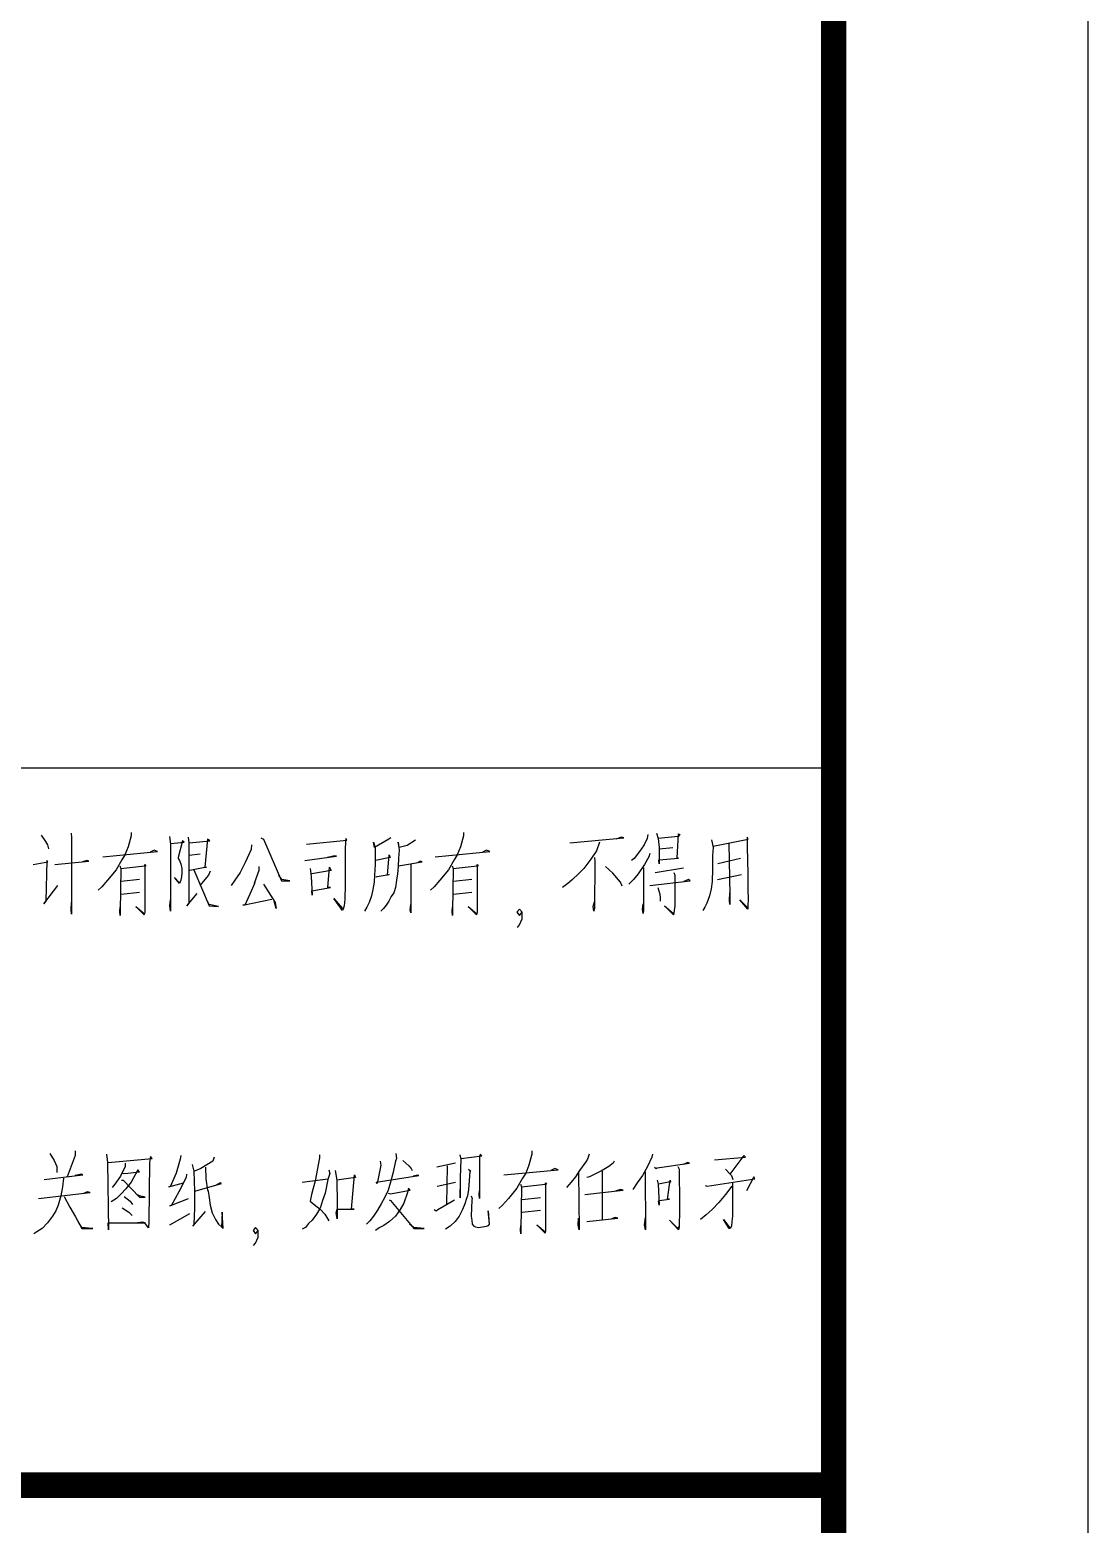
# Model space of a CAD drawing. Extents: x 39560 to 217760, y -140239 to 277665.
# Drawn here: x 140502 to 144660, y 160200 to 166068 of the extents above; entities that cross this region are included whole.
import ezdxf

# ---------------------------------------------------------------- set-up
doc = ezdxf.new("R2010")
doc.units = 0
doc.header["$LTSCALE"] = 1000
doc.header["$MEASUREMENT"] = 0
doc.layers.add('PUB_TITLE', color=4, linetype='Continuous')

# ---------------------------------------------------------------- blocks, each defined once
blk = doc.blocks.new('adasdcxcx')
at = {"layer": 'PUB_TITLE'}
for p, q in [((4656, -7531.5), (4656, 49868.5)), ((4656, -7531.5, 7), (4656, 49868.5, 7)), ((4656, 12460.5), (4656, 39482.4)), ((-2484, 15277.7), (4656, 15277.7)), ((1896.6, 15023.8), (1896.6, 15011)), ((3202.2, 15023.8), (3202.2, 15011)), ((1543, 15013.6), (1559.4, 14987.8)), ((1559.4, 14987.8), (1567.6, 14975)), ((1567.6, 14975), (1571.8, 14959.6)), ((1660.2, 15021.3), (1662.2, 15003.3)), ((1662.2, 15003.3), (1662.2, 14702.6)), ((1884.3, 14967.3), (1871.9, 14936.4)), ((1896.6, 15011), (1884.3, 14967.3)), ((2046.7, 15008.4), (2050.8, 14977.6)), ((2050.8, 14977.6), (2050.8, 14715.4)), ((2052.9, 14980.1), (2104.3, 14985.3)), ((2098.1, 14990.4), (2081.7, 14926.2)), ((2104.3, 14985.3), (2098.1, 14990.4)), ((2120.7, 15005.8), (2122.8, 14982.7)), ((2122.8, 14982.7), (2122.8, 14746.3)), ((2124.8, 14982.7), (2205, 14990.4)), ((2196.8, 14998.1), (2186.5, 14887.6)), ((2205, 14990.4), (2196.8, 14998.1)), ((2369.5, 14975), (2367.5, 14957)), ((2406.5, 15003.3), (2416.8, 14998.1)), ((2416.8, 14998.1), (2486.7, 14833.6)), ((2585.4, 14977.6), (2743.7, 14993)), ((2739.6, 15000.7), (2737.5, 14962.1)), ((2743.7, 14993), (2739.6, 15000.7)), ((2848.6, 14985.3), (2854.7, 14964.7)), ((2852.7, 14964.7), (2848.6, 14985.3)), ((2908.2, 14998.1), (2852.7, 14964.7)), ((2854.7, 14964.7), (2854.7, 14897.9)), ((2916.4, 15003.3), (2908.2, 14998.1)), ((2945.2, 14985.3), (2949.3, 14954.4)), ((2949.3, 14964.7), (2945.2, 14985.3)), ((2980.2, 14972.4), (2949.3, 14964.7)), ((3013.1, 14993), (2980.2, 14972.4)), ((3189.9, 14967.3), (3177.5, 14936.4)), ((3202.2, 15011), (3189.9, 14967.3)), ((3619.6, 14982.7), (3831.4, 15003.3)), ((3736.8, 14985.3), (3724.5, 14951.9)), ((3823.1, 15005.8), (3800.5, 14998.1)), ((3831.4, 15003.3), (3823.1, 15005.8)), ((3911.6, 14975), (3893.1, 14949.3)), ((3923.9, 15000.7), (3911.6, 14975)), ((3925.9, 15016.1), (3923.9, 15000.7)), ((3960.9, 15021.3), (3967.1, 15000.7)), ((4045.2, 15008.4), (3967.1, 15000.7)), ((3967.1, 15000.7), (3971.2, 14964.7)), ((3971.2, 14959.6), (4024.6, 14964.7)), ((3971.2, 14964.7), (3971.2, 14931.3)), ((4041.1, 14923.6), (4047.3, 15018.7)), ((4051.4, 15016.1), (4045.2, 15008.4)), ((4047.3, 15018.7), (4051.4, 15016.1)), ((4176.8, 14995.6), (4183, 14964.7)), ((4183, 14964.7), (4180.9, 14933.9)), ((4183, 14969.9), (4320.7, 14998.1)), ((4244.6, 14980.1), (4248.8, 14777.1)), ((4316.6, 15005.8), (4316.6, 14967.3)), ((4320.7, 14998.1), (4316.6, 15005.8)), ((4316.6, 14967.3), (4318.7, 14861.9)), ((1512.1, 14897.9), (1569.7, 14908.2)), ((1565.6, 14913.3), (1561.5, 14754)), ((1569.7, 14908.2), (1565.6, 14913.3)), ((1596.4, 14897.9), (1730.1, 14910.7)), ((1721.8, 14913.3), (1705.4, 14908.2)), ((1730.1, 14910.7), (1721.8, 14913.3)), ((1785.6, 14928.7), (1999.4, 14949.3)), ((1859.6, 14915.9), (1837, 14877.3)), ((1871.9, 14936.4), (1859.6, 14915.9)), ((1987.1, 14954.4), (1970.6, 14946.7)), ((1999.4, 14949.3), (1987.1, 14954.4)), ((2081.7, 14926.2), (2081.7, 14921)), ((2081.7, 14921), (2085.8, 14913.3)), ((2085.8, 14913.3), (2091.9, 14900.5)), ((2168, 14939), (2124.8, 14933.9)), ((2367.5, 14957), (2344.8, 14905.6)), ((2579.2, 14913.3), (2702.6, 14931.3)), ((2690.3, 14931.3), (2667.6, 14926.2)), ((2702.6, 14931.3), (2690.3, 14931.3)), ((2737.5, 14962.1), (2737.5, 14818.2)), ((2914.4, 14926.2), (2856.8, 14913.3)), ((2904.1, 14856.8), (2910.3, 14936.4)), ((2910.3, 14936.4), (2914.4, 14926.2)), ((2947.3, 14923.6), (2945.2, 14890.2)), ((2949.3, 14954.4), (2947.3, 14923.6)), ((2947.3, 14892.8), (3039.8, 14908.2)), ((3033.6, 14910.7), (3023.3, 14905.6)), ((3039.8, 14908.2), (3033.6, 14910.7)), ((3091.2, 14928.7), (3305, 14949.3)), ((3165.2, 14915.9), (3142.6, 14877.3)), ((3177.5, 14936.4), (3165.2, 14915.9)), ((3292.7, 14954.4), (3276.2, 14946.7)), ((3305, 14949.3), (3292.7, 14954.4)), ((3701.8, 14918.5), (3675.1, 14882.5)), ((3724.5, 14951.9), (3701.8, 14918.5)), ((3716.2, 14926.2), (3718.3, 14910.7)), ((3718.3, 14910.7), (3716.2, 14725.7)), ((3872.5, 14921), (3862.2, 14913.3)), ((3893.1, 14949.3), (3872.5, 14921)), ((3930.1, 14928.7), (3913.6, 14897.9)), ((3934.2, 14941.6), (3930.1, 14928.7)), ((3969.1, 14915.9), (4047.3, 14923.6)), ((3971.2, 14900.5), (3969.1, 14915.9)), ((3971.2, 14931.3), (3971.2, 14910.7)), ((3971.2, 14910.7), (3971.2, 14900.5)), ((4047.3, 14923.6), (4041.1, 14923.6)), ((4180.9, 14933.9), (4180.9, 14879.9)), ((4289.9, 14921), (4201.5, 14900.5)), ((1837, 14877.3), (1804.1, 14836.2)), ((1851.4, 14892.8), (1855.5, 14882.5)), ((1855.5, 14882.5), (1853.4, 14712.9)), ((1855.5, 14882.5), (1950.1, 14892.8)), ((1950.1, 14897.9), (1954.2, 14892.8)), ((1950.1, 14892.8), (1950.1, 14897.9)), ((1954.2, 14892.8), (1950.1, 14890.2)), ((1950.1, 14890.2), (1950.1, 14710.3)), ((2091.9, 14900.5), (2096.1, 14882.5)), ((2094, 14849.1), (2091.9, 14836.2)), ((2096.1, 14867.1), (2094, 14849.1)), ((2096.1, 14882.5), (2096.1, 14867.1)), ((2192.7, 14887.6), (2126.9, 14874.8)), ((2143.3, 14877.3), (2203, 14736)), ((2200.9, 14856.8), (2166, 14815.7)), ((2186.5, 14887.6), (2192.7, 14887.6)), ((2207.1, 14872.2), (2200.9, 14856.8)), ((2324.3, 14867.1), (2303.7, 14836.2)), ((2344.8, 14905.6), (2324.3, 14867.1)), ((2398.3, 14874.8), (2379.8, 14823.4)), ((2398.3, 14890.2), (2398.3, 14874.8)), ((2488.8, 14838.8), (2476.4, 14856.8)), ((2599.8, 14882.5), (2603.9, 14851.6)), ((2603.9, 14851.6), (2608, 14777.1)), ((2682, 14874.8), (2606, 14861.9)), ((2669.7, 14807.9), (2675.9, 14887.6)), ((2675.9, 14887.6), (2682, 14874.8)), ((2852.7, 14856.8), (2850.6, 14828.5)), ((2854.7, 14897.9), (2852.7, 14856.8)), ((2858.9, 14849.1), (2863, 14851.6)), ((2863, 14851.6), (2910.3, 14859.3)), ((2910.3, 14859.3), (2904.1, 14856.8)), ((2943.2, 14861.9), (2939, 14836.2)), ((2945.2, 14890.2), (2943.2, 14861.9)), ((2994.6, 14897.9), (2994.6, 14707.7)), ((3142.6, 14877.3), (3109.7, 14836.2)), ((3157, 14892.8), (3161.1, 14882.5)), ((3161.1, 14882.5), (3159, 14712.9)), ((3161.1, 14882.5), (3255.7, 14892.8)), ((3255.7, 14897.9), (3259.8, 14892.8)), ((3255.7, 14892.8), (3255.7, 14897.9)), ((3259.8, 14892.8), (3255.7, 14890.2)), ((3255.7, 14890.2), (3255.7, 14710.3)), ((3654.5, 14861.9), (3629.9, 14838.8)), ((3675.1, 14882.5), (3654.5, 14861.9)), ((3788.2, 14864.5), (3759.4, 14890.2)), ((3819, 14828.5), (3788.2, 14864.5)), ((3888.9, 14861.9), (3870.4, 14838.8)), ((3913.6, 14897.9), (3888.9, 14861.9)), ((3909.5, 14885), (3909.5, 14720.6)), ((3954.7, 14867.1), (4065.8, 14885)), ((4028.8, 14867.1), (4032.9, 14856.8)), ((4032.9, 14856.8), (4032.9, 14782.2)), ((4180.9, 14879.9), (4178.8, 14831.1)), ((4199.4, 14838.8), (4294, 14859.3)), ((4318.7, 14861.9), (4318.7, 14807.9)), ((1553.3, 14743.7), (1608.8, 14815.7)), ((1781.5, 14810.5), (1767.1, 14797.7)), ((1804.1, 14836.2), (1781.5, 14810.5)), ((1929.5, 14838.8), (1857.5, 14831.1)), ((1857.5, 14782.2), (1929.5, 14790)), ((2067.3, 14846.5), (2085.8, 14825.9)), ((2085.8, 14823.4), (2067.3, 14846.5)), ((2091.9, 14836.2), (2085.8, 14823.4)), ((2303.7, 14836.2), (2289.3, 14815.7)), ((2381.8, 14825.9), (2363.3, 14782.2)), ((2379.8, 14823.4), (2381.8, 14825.9)), ((2416.8, 14820.8), (2462, 14748.8)), ((2486.7, 14833.6), (2490.8, 14833.6)), ((2519.6, 14833.6), (2488.8, 14838.8)), ((2490.8, 14833.6), (2519.6, 14833.6)), ((2606, 14795.1), (2680, 14807.9)), ((2608, 14777.1), (2606, 14795.1)), ((2680, 14807.9), (2669.7, 14807.9)), ((2737.5, 14818.2), (2735.5, 14761.7)), ((2846.5, 14800.2), (2840.3, 14774.5)), ((2850.6, 14828.5), (2846.5, 14800.2)), ((2934.9, 14807.9), (2928.8, 14787.4)), ((2939, 14836.2), (2934.9, 14807.9)), ((3087.1, 14810.5), (3072.7, 14797.7)), ((3109.7, 14836.2), (3087.1, 14810.5)), ((3235.1, 14838.8), (3163.1, 14831.1)), ((3163.1, 14782.2), (3235.1, 14790)), ((3611.4, 14823.4), (3590.8, 14807.9)), ((3629.9, 14838.8), (3611.4, 14823.4)), ((3825.2, 14813.1), (3819, 14828.5)), ((3870.4, 14838.8), (3851.9, 14820.8)), ((3934.2, 14815.7), (4092.5, 14833.6)), ((3965, 14807.9), (3973.2, 14782.2)), ((4086.3, 14838.8), (4067.8, 14831.1)), ((4092.5, 14833.6), (4086.3, 14838.8)), ((4174.7, 14802.8), (4168.6, 14774.5)), ((4178.8, 14831.1), (4174.7, 14802.8)), ((4318.7, 14807.9), (4318.7, 14800.2)), ((4318.7, 14800.2), (4320.7, 14761.7)), ((1561.5, 14754), (1553.3, 14743.7)), ((1660.2, 14723.1), (1662.2, 14748.8)), ((1851.4, 14712.9), (1853.4, 14730.8)), ((1915.1, 14733.4), (1948, 14705.1)), ((1948, 14700), (1915.1, 14733.4)), ((2048.8, 14736), (2050.8, 14759.1)), ((2050.8, 14715.4), (2048.8, 14736)), ((2114.6, 14736), (2155.7, 14784.8)), ((2122.8, 14746.3), (2114.6, 14736)), ((2203, 14741.1), (2194.7, 14756.5)), ((2240, 14733.4), (2203, 14741.1)), ((2203, 14736), (2240, 14733.4)), ((2334.6, 14738.6), (2449.7, 14761.7)), ((2342.8, 14738.6), (2334.6, 14738.6)), ((2363.3, 14782.2), (2342.8, 14738.6)), ((2466.1, 14725.7), (2457.9, 14754)), ((2462, 14748.8), (2466.1, 14725.7)), ((2692.3, 14764.3), (2727.3, 14725.7)), ((2727.3, 14718), (2692.3, 14764.3)), ((2733.4, 14736), (2729.3, 14723.1)), ((2735.5, 14761.7), (2733.4, 14736)), ((2821.8, 14730.8), (2813.6, 14715.4)), ((2832.1, 14748.8), (2821.8, 14730.8)), ((2840.3, 14774.5), (2832.1, 14748.8)), ((2897.9, 14738.6), (2887.6, 14725.7)), ((2908.2, 14754), (2897.9, 14738.6)), ((2918.5, 14772), (2908.2, 14754)), ((2928.8, 14787.4), (2918.5, 14772)), ((2992.5, 14720.6), (2994.6, 14741.1)), ((3157, 14712.9), (3159, 14730.8)), ((3220.7, 14733.4), (3253.6, 14705.1)), ((3253.6, 14700), (3220.7, 14733.4)), ((3712.1, 14733.4), (3716.2, 14751.4)), ((3714.2, 14715.4), (3712.1, 14733.4)), ((3905.4, 14723.1), (3907.4, 14743.7)), ((3973.2, 14782.2), (3975.3, 14766.8)), ((3975.3, 14766.8), (3975.3, 14754)), ((3991.7, 14736), (4026.7, 14705.1)), ((4026.7, 14700), (3991.7, 14736)), ((4032.9, 14736), (4028.8, 14707.7)), ((4032.9, 14782.2), (4032.9, 14736)), ((4150.1, 14730.8), (4141.8, 14718)), ((4158.3, 14746.3), (4150.1, 14730.8)), ((4168.6, 14774.5), (4158.3, 14746.3)), ((4246.7, 14756.5), (4248.8, 14787.4)), ((4248.8, 14741.1), (4246.7, 14756.5)), ((4248.8, 14777.1), (4248.8, 14741.1)), ((4287.8, 14759.1), (4316.6, 14730.8)), ((4318.7, 14723.1), (4287.8, 14759.1)), ((4320.7, 14761.7), (4318.7, 14736)), ((4318.7, 14736), (4318.7, 14723.1)), ((1662.2, 14702.6), (1660.2, 14723.1)), ((1853.4, 14697.4), (1851.4, 14712.9)), ((1853.4, 14712.9), (1853.4, 14697.4)), ((1950.1, 14710.3), (1948, 14700)), ((2729.3, 14723.1), (2727.3, 14718)), ((2887.6, 14725.7), (2877.4, 14715.4)), ((2994.6, 14707.7), (2992.5, 14720.6)), ((3159, 14697.4), (3157, 14712.9)), ((3159, 14712.9), (3159, 14697.4)), ((3255.7, 14710.3), (3253.6, 14700)), ((3422.2, 14723.1), (3411.9, 14710.3)), ((3411.9, 14710.3), (3422.2, 14697.4)), ((3432.5, 14710.3), (3422.2, 14723.1)), ((3422.2, 14697.4), (3432.5, 14710.3)), ((3422.2, 14661.4), (3432.5, 14684.6)), ((3432.5, 14684.6), (3432.5, 14710.3)), ((3716.2, 14725.7), (3714.2, 14715.4)), ((3907.4, 14705.1), (3905.4, 14723.1)), ((3909.5, 14720.6), (3907.4, 14705.1)), ((4028.8, 14707.7), (4026.7, 14700)), ((3414, 14651.2), (3422.2, 14661.4)), ((1577.4, 13763.5), (1593.9, 13735.3)), ((1593.9, 13735.3), (1604.2, 13712.1)), ((1676.1, 13755.8), (1645.3, 13671)), ((1676.1, 13773.8), (1676.1, 13755.8)), ((1799.5, 13761), (1803.6, 13727.6)), ((1805.7, 13727.6), (1978.4, 13743)), ((1972.2, 13750.7), (1968.1, 13727.6)), ((1978.4, 13743), (1972.2, 13750.7)), ((2089.4, 13740.4), (2073, 13686.4)), ((2091.5, 13755.8), (2089.4, 13740.4)), ((2216.9, 13732.7), (2169.6, 13704.4)), ((2223, 13748.1), (2216.9, 13732.7)), ((2636.3, 13745.6), (2619.9, 13655.6)), ((2636.3, 13758.4), (2636.3, 13745.6)), ((2874.8, 13732.7), (2876.9, 13717.3)), ((2934.4, 13732.7), (2924.2, 13683.9)), ((2938.6, 13743), (2934.4, 13732.7)), ((2936.5, 13763.5), (2938.6, 13743)), ((2963.2, 13735.3), (2987.9, 13714.7)), ((3187.3, 13758.4), (3191.5, 13740.4)), ((3191.5, 13740.4), (3189.4, 13668.4)), ((3193.5, 13743), (3273.7, 13753.3)), ((3267.5, 13761), (3265.5, 13748.1)), ((3265.5, 13748.1), (3265.5, 13619.6)), ((3273.7, 13753.3), (3267.5, 13761)), ((3471.1, 13761), (3458.7, 13717.3)), ((3471.1, 13773.8), (3471.1, 13761)), ((3689, 13740.4), (3682.9, 13730.1)), ((3695.2, 13761), (3689, 13740.4)), ((3793.9, 13732.7), (3789.8, 13725)), ((3941.9, 13748.1), (3925.5, 13712.1)), ((3944, 13761), (3941.9, 13748.1)), ((4188.6, 13737.8), (4310, 13748.1)), ((4303.8, 13755.8), (4248.3, 13681.3)), ((4310, 13748.1), (4303.8, 13755.8)), ((1554.8, 13660.7), (1707, 13678.7)), ((1604.2, 13712.1), (1604.2, 13689)), ((1700.8, 13681.3), (1676.1, 13676.2)), ((1707, 13678.7), (1700.8, 13681.3)), ((1803.6, 13727.6), (1807.7, 13462.8)), ((1855, 13673.6), (1832.4, 13642.7)), ((1873.5, 13712.1), (1855, 13673.6)), ((1863.2, 13686.4), (1871.5, 13683.9)), ((1871.5, 13683.9), (1929, 13691.6)), ((1873.5, 13725), (1873.5, 13712.1)), ((1922.9, 13699.3), (1896.1, 13650.5)), ((1929, 13691.6), (1922.9, 13699.3)), ((1968.1, 13727.6), (1966, 13496.3)), ((2073, 13686.4), (2050.3, 13632.5)), ((2114.1, 13681.3), (2112, 13668.4)), ((2136.7, 13719.9), (2142.9, 13694.2)), ((2142.9, 13694.2), (2144.9, 13614.5)), ((2169.6, 13704.4), (2144.9, 13694.2)), ((2188.1, 13709.6), (2190.2, 13663.3)), ((2677.4, 13683.9), (2669.2, 13660.7)), ((2673.3, 13699.3), (2677.4, 13683.9)), ((2698, 13696.7), (2704.2, 13658.2)), ((2761.7, 13545.1), (2774.1, 13678.7)), ((2774.1, 13678.7), (2778.2, 13668.4)), ((2858.4, 13650.5), (3027, 13676.2)), ((2876.9, 13717.3), (2862.5, 13645.3)), ((2924.2, 13683.9), (2915.9, 13650.5)), ((2987.9, 13714.7), (2996.1, 13704.4)), ((2996.1, 13704.4), (3000.2, 13696.7)), ((3016.7, 13676.2), (3004.4, 13673.6)), ((3027, 13676.2), (3016.7, 13676.2)), ((3170.9, 13725), (3096.9, 13709.6)), ((3138, 13714.7), (3135.9, 13563.1)), ((3222.3, 13701.9), (3230.5, 13694.2)), ((3226.4, 13694.2), (3224.4, 13655.6)), ((3230.5, 13694.2), (3226.4, 13694.2)), ((3360.1, 13678.7), (3573.9, 13699.3)), ((3446.4, 13686.4), (3434.1, 13665.9)), ((3458.7, 13717.3), (3446.4, 13686.4)), ((3561.5, 13704.4), (3545.1, 13696.7)), ((3573.9, 13699.3), (3561.5, 13704.4)), ((3658.2, 13696.7), (3641.7, 13671)), ((3654.1, 13689), (3656.1, 13462.8)), ((3682.9, 13730.1), (3658.2, 13696.7)), ((3717.8, 13681.3), (3697.2, 13671)), ((3746.6, 13696.7), (3717.8, 13681.3)), ((3773.3, 13712.1), (3746.6, 13696.7)), ((3746.6, 13694.2), (3746.6, 13504)), ((3789.8, 13725), (3773.3, 13712.1)), ((3904.9, 13676.2), (3884.3, 13647.9)), ((3925.5, 13712.1), (3904.9, 13676.2)), ((3915.2, 13691.6), (3917.2, 13462.8)), ((3952.2, 13709.6), (3958.4, 13704.4)), ((3958.4, 13704.4), (3962.5, 13707)), ((3962.5, 13707), (4090, 13725)), ((4044.7, 13712.1), (4048.8, 13701.9)), ((4048.8, 13701.9), (4050.9, 13565.6)), ((4083.8, 13727.6), (4065.3, 13719.9)), ((4090, 13725), (4083.8, 13727.6)), ((4231.8, 13701.9), (4250.3, 13681.3)), ((4250.3, 13681.3), (4254.4, 13676.2)), ((4254.4, 13676.2), (4260.6, 13660.7)), ((1626.8, 13632.5), (1620.6, 13596.5)), ((1630.9, 13665.9), (1626.8, 13632.5)), ((1832.4, 13642.7), (1822.1, 13629.9)), ((1875.6, 13624.8), (1857.1, 13604.2)), ((1859.1, 13658.2), (1865.3, 13658.2)), ((1865.3, 13658.2), (1929, 13591.3)), ((1896.1, 13650.5), (1875.6, 13624.8)), ((2044.2, 13632.5), (2101.7, 13647.9)), ((2050.3, 13632.5), (2044.2, 13632.5)), ((2112, 13668.4), (2083.2, 13611.9)), ((2147, 13614.5), (2251.8, 13645.3)), ((2190.2, 13663.3), (2196.3, 13619.6)), ((2196.3, 13619.6), (2198.4, 13614.5)), ((2245.7, 13647.9), (2227.2, 13637.6)), ((2251.8, 13645.3), (2245.7, 13647.9)), ((2568.5, 13650.5), (2669.2, 13663.3)), ((2619.9, 13655.6), (2605.5, 13601.6)), ((2669.2, 13660.7), (2658.9, 13606.8)), ((2778.2, 13668.4), (2704.2, 13658.2)), ((2704.2, 13658.2), (2706.2, 13568.2)), ((2862.5, 13645.3), (2858.4, 13650.5)), ((2905.7, 13619.6), (2893.3, 13591.3)), ((2915.9, 13650.5), (2905.7, 13619.6)), ((2915.9, 13604.2), (2992, 13619.6)), ((2985.8, 13627.3), (2981.7, 13609.3)), ((2992, 13619.6), (2985.8, 13627.3)), ((3098.9, 13635), (3170.9, 13650.5)), ((3189.4, 13668.4), (3189.4, 13588.8)), ((3189.4, 13601.6), (3189.4, 13622.2)), ((3222.3, 13622.2), (3218.2, 13596.5)), ((3224.4, 13655.6), (3222.3, 13622.2)), ((3263.4, 13601.6), (3265.5, 13617)), ((3265.5, 13619.6), (3265.5, 13586.2)), ((3411.5, 13627.3), (3378.6, 13586.2)), ((3434.1, 13665.9), (3411.5, 13627.3)), ((3425.8, 13642.7), (3430, 13632.5)), ((3430, 13632.5), (3427.9, 13462.8)), ((3430, 13632.5), (3524.5, 13642.7)), ((3524.5, 13647.9), (3528.6, 13642.7)), ((3524.5, 13642.7), (3524.5, 13647.9)), ((3528.6, 13642.7), (3524.5, 13640.2)), ((3524.5, 13640.2), (3524.5, 13460.3)), ((3625.3, 13650.5), (3606.8, 13629.9)), ((3641.7, 13671), (3625.3, 13650.5)), ((3678.7, 13601.6), (3828.8, 13619.6)), ((3697.2, 13671), (3687, 13668.4)), ((3820.6, 13622.2), (3800, 13617)), ((3828.8, 13619.6), (3820.6, 13622.2)), ((3884.3, 13647.9), (3867.9, 13622.2)), ((3962.5, 13658.2), (3966.6, 13642.7)), ((3966.6, 13642.7), (3970.7, 13560.5)), ((4007.7, 13650.5), (3968.6, 13642.7)), ((4003.6, 13583.6), (4013.9, 13658.2)), ((4015.9, 13650.5), (4007.7, 13650.5)), ((4013.9, 13658.2), (4015.9, 13650.5)), ((4151.6, 13637.6), (4159.9, 13635)), ((4159.9, 13635), (4347, 13663.3)), ((4256.5, 13635), (4231.8, 13601.6)), ((4258.5, 13650.5), (4258.5, 13516.8)), ((4342.8, 13671), (4314.1, 13617)), ((4347, 13663.3), (4342.8, 13671)), ((1532.2, 13586.2), (1735.8, 13609.3)), ((1610.3, 13560.5), (1600.1, 13537.4)), ((1620.6, 13596.5), (1610.3, 13560.5)), ((1633, 13593.9), (1655.6, 13552.8)), ((1723.4, 13611.9), (1707, 13604.2)), ((1733.7, 13609.3), (1723.4, 13611.9)), ((1838.6, 13586.2), (1818, 13573.4)), ((1857.1, 13604.2), (1838.6, 13586.2)), ((1869.4, 13593.9), (1892, 13575.9)), ((1892, 13575.9), (1902.3, 13563.1)), ((1929, 13596.5), (1918.8, 13601.6)), ((1951.6, 13591.3), (1929, 13596.5)), ((1929, 13591.3), (1951.6, 13591.3)), ((2048.3, 13557.9), (2122.3, 13586.2)), ((2054.5, 13560.5), (2048.3, 13557.9)), ((2083.2, 13611.9), (2054.5, 13560.5)), ((2144.9, 13614.5), (2144.9, 13547.7)), ((2198.4, 13614.5), (2202.5, 13588.8)), ((2202.5, 13588.8), (2206.6, 13560.5)), ((2206.6, 13560.5), (2214.8, 13529.7)), ((2605.5, 13601.6), (2599.3, 13575.9)), ((2599.3, 13575.9), (2615.8, 13563.1)), ((2615.8, 13563.1), (2638.4, 13545.1)), ((2648.7, 13578.5), (2640.4, 13552.8)), ((2658.9, 13606.8), (2648.7, 13578.5)), ((2706.2, 13568.2), (2706.2, 13506.5)), ((2878.9, 13565.6), (2864.5, 13539.9)), ((2893.3, 13591.3), (2878.9, 13565.6)), ((2905.7, 13606.8), (2915.9, 13604.2)), ((2909.8, 13581.1), (2915.9, 13578.5)), ((2915.9, 13578.5), (3006.4, 13468)), ((2967.3, 13568.2), (2952.9, 13542.5)), ((2981.7, 13609.3), (2967.3, 13568.2)), ((3101, 13542.5), (3166.8, 13581.1)), ((3189.4, 13588.8), (3189.4, 13601.6)), ((3207.9, 13565.6), (3197.6, 13542.5)), ((3214.1, 13586.2), (3207.9, 13565.6)), ((3218.2, 13596.5), (3214.1, 13586.2)), ((3232.6, 13596.5), (3236.7, 13586.2)), ((3234.6, 13581.1), (3232.6, 13516.8)), ((3236.7, 13586.2), (3234.6, 13581.1)), ((3265.5, 13586.2), (3263.4, 13601.6)), ((3355.9, 13560.5), (3341.5, 13547.7)), ((3378.6, 13586.2), (3355.9, 13560.5)), ((3504, 13588.8), (3432, 13581.1)), ((3968.6, 13575.9), (3970.7, 13578.5)), ((3970.7, 13560.5), (3968.6, 13575.9)), ((3970.7, 13578.5), (4011.8, 13583.6)), ((4011.8, 13583.6), (4003.6, 13583.6)), ((4050.9, 13565.6), (4050.9, 13522)), ((4205.1, 13570.8), (4178.4, 13542.5)), ((4231.8, 13601.6), (4205.1, 13570.8)), ((1587.7, 13516.8), (1567.2, 13491.1)), ((1600.1, 13537.4), (1587.7, 13516.8)), ((1655.6, 13552.8), (1678.2, 13514.2)), ((1678.2, 13514.2), (1702.9, 13468)), ((1861.2, 13550.2), (1887.9, 13532.2)), ((1887.9, 13532.2), (1900.2, 13519.4)), ((2048.3, 13483.4), (2126.4, 13527.1)), ((2138.7, 13478.3), (2188.1, 13534.8)), ((2144.9, 13547.7), (2142.9, 13486)), ((2214.8, 13529.7), (2227.2, 13504)), ((2227.2, 13504), (2239.5, 13486)), ((2253.9, 13532.2), (2251.8, 13473.1)), ((2258, 13468), (2253.9, 13532.2)), ((2607.5, 13501.4), (2593.1, 13488.5)), ((2624, 13524.5), (2607.5, 13501.4)), ((2636.3, 13545.1), (2624, 13524.5)), ((2640.4, 13552.8), (2636.3, 13545.1)), ((2638.4, 13545.1), (2656.9, 13524.5)), ((2656.9, 13524.5), (2665.1, 13511.7)), ((2665.1, 13511.7), (2673.3, 13498.8)), ((2702.1, 13529.7), (2706.2, 13545.1)), ((2706.2, 13506.5), (2702.1, 13529.7)), ((2706.2, 13545.1), (2772, 13545.1)), ((2772, 13545.1), (2761.7, 13545.1)), ((2833.7, 13498.8), (2821.4, 13486)), ((2848.1, 13516.8), (2833.7, 13498.8)), ((2864.5, 13539.9), (2848.1, 13516.8)), ((2934.4, 13516.8), (2911.8, 13496.3)), ((2952.9, 13542.5), (2934.4, 13516.8)), ((3086.6, 13542.5), (3094.8, 13537.4)), ((3094.8, 13537.4), (3101, 13542.5)), ((3185.3, 13516.8), (3168.8, 13496.3)), ((3197.6, 13542.5), (3185.3, 13516.8)), ((3232.6, 13516.8), (3234.6, 13501.4)), ((3234.6, 13501.4), (3236.7, 13486)), ((3298.4, 13537.4), (3302.5, 13486)), ((3304.5, 13486), (3298.4, 13537.4)), ((3432, 13532.2), (3504, 13539.9)), ((3652, 13483.4), (3654.1, 13509.1)), ((3687, 13496.3), (3808.3, 13509.1)), ((3798, 13511.7), (3783.6, 13506.5)), ((3808.3, 13509.1), (3798, 13511.7)), ((3913.1, 13483.4), (3917.2, 13511.7)), ((4011.8, 13501.4), (4044.7, 13468)), ((4046.8, 13462.8), (4011.8, 13501.4)), ((4050.9, 13522), (4048.8, 13493.7)), ((4155.7, 13522), (4133.1, 13504)), ((4178.4, 13542.5), (4155.7, 13522)), ((4223.6, 13504), (4248.3, 13470.6)), ((4246.2, 13468), (4223.6, 13504)), ((4258.5, 13516.8), (4256.5, 13496.3)), ((1526, 13455.1), (1513.7, 13447.4)), ((1546.6, 13468), (1526, 13455.1)), ((1567.2, 13491.1), (1546.6, 13468)), ((1702.9, 13473.1), (1688.5, 13496.3)), ((1741.9, 13468), (1702.9, 13473.1)), ((1702.9, 13468), (1746, 13468)), ((1746, 13468), (1741.9, 13468)), ((1807.7, 13462.8), (1805.7, 13491.1)), ((1805.7, 13491.1), (1951.6, 13491.1)), ((1941.4, 13493.7), (1920.8, 13491.1)), ((1951.6, 13491.1), (1941.4, 13493.7)), ((1964, 13470.6), (1949.6, 13491.1)), ((1966, 13496.3), (1964, 13470.6)), ((2142.9, 13486), (2138.7, 13478.3)), ((2239.5, 13486), (2251.8, 13475.7)), ((2251.8, 13475.7), (2258, 13468)), ((2385.5, 13473.1), (2375.2, 13460.3)), ((2375.2, 13460.3), (2385.5, 13447.4)), ((2395.8, 13460.3), (2385.5, 13473.1)), ((2385.5, 13447.4), (2395.8, 13460.3)), ((2395.8, 13434.6), (2395.8, 13460.3)), ((2580.8, 13473.1), (2568.5, 13465.4)), ((2593.1, 13488.5), (2580.8, 13473.1)), ((2870.7, 13470.6), (2856.3, 13460.3)), ((2889.2, 13480.8), (2870.7, 13470.6)), ((2911.8, 13496.3), (2889.2, 13480.8)), ((3006.4, 13473.1), (2990, 13486)), ((3047.5, 13468), (3006.4, 13473.1)), ((3006.4, 13468), (3047.5, 13468)), ((3150.3, 13478.3), (3131.8, 13465.4)), ((3168.8, 13496.3), (3150.3, 13478.3)), ((3236.7, 13486), (3242.9, 13478.3)), ((3242.9, 13478.3), (3249, 13475.7)), ((3249, 13475.7), (3261.4, 13473.1)), ((3261.4, 13473.1), (3292.2, 13478.3)), ((3292.2, 13478.3), (3300.4, 13480.8)), ((3302.5, 13486), (3298.4, 13480.8)), ((3300.4, 13480.8), (3304.5, 13486)), ((3425.8, 13462.8), (3427.9, 13480.8)), ((3427.9, 13447.4), (3425.8, 13462.8)), ((3427.9, 13462.8), (3427.9, 13447.4)), ((3489.6, 13483.4), (3522.5, 13455.1)), ((3522.5, 13450), (3489.6, 13483.4)), ((3524.5, 13460.3), (3522.5, 13450)), ((3656.1, 13462.8), (3652, 13483.4)), ((3917.2, 13462.8), (3913.1, 13483.4)), ((4044.7, 13468), (4048.8, 13475.7)), ((4048.8, 13475.7), (4046.8, 13462.8)), ((4048.8, 13493.7), (4048.8, 13475.7)), ((4250.3, 13468), (4246.2, 13468)), ((4254.4, 13478.3), (4250.3, 13468)), ((4256.5, 13496.3), (4254.4, 13478.3)), ((2377.3, 13401.2), (2385.5, 13411.4)), ((2385.5, 13411.4), (2395.8, 13434.6)), ((-2484, 12460.5), (4656, 12460.5))]:
    blk.add_line(p, q, dxfattribs=at)
at = {"layer": 'PUB_TITLE', "const_width": 102, "elevation": 8.3}
blk.add_lwpolyline([(4656, 39482.4), (-2484, 39482.4), (-2484, 12460.5), (4656, 12460.5)], dxfattribs=at)

msp = doc.modelspace()

# ---------------------------------------------------------------- linework, layer by layer
at = {"layer": 'PUB_TITLE', "color": 0}
msp.add_lwpolyline([(39559.763, 139360.919), (144659.763, 139360.919), (144659.763, 198760.919), (39559.763, 198760.919)], close=True, dxfattribs=at)
at = {"layer": 'PUB_TITLE', "color": 0, "const_width": 100}
msp.add_lwpolyline([(42059.763, 140360.919), (143659.763, 140360.919), (143659.763, 197760.919), (42059.763, 197760.919)], close=True, dxfattribs=at)

# ---------------------------------------------------------------- block references
msp.add_blockref('adasdcxcx', (139003.723, 147892.38))

doc.saveas('drawing.dxf')
